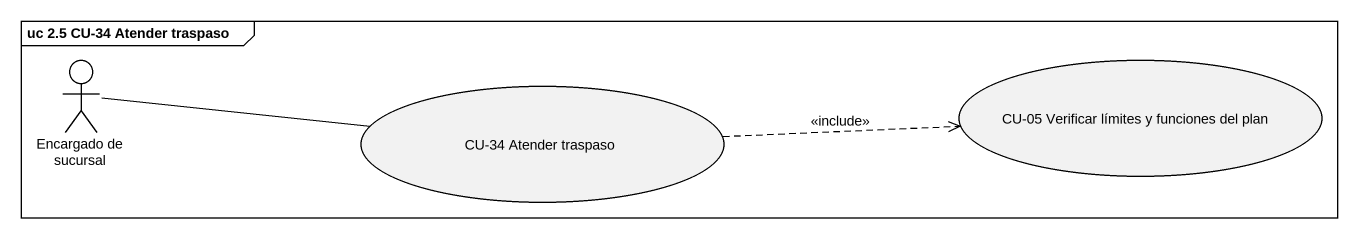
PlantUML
@startuml
mainframe uc 2.5 CU-34 Atender traspaso
actor "Encargado de sucursal" as Encargado_de_sucursal
usecase "CU-05 Verificar límites y funciones del plan" as CU_05_Verificar_límites_y
usecase "CU-34 Atender traspaso" as CU_34_Atender_traspaso
Encargado_de_sucursal -right- CU_34_Atender_traspaso
CU_34_Atender_traspaso .right.> CU_05_Verificar_límites_y : <<include>>
@enduml
